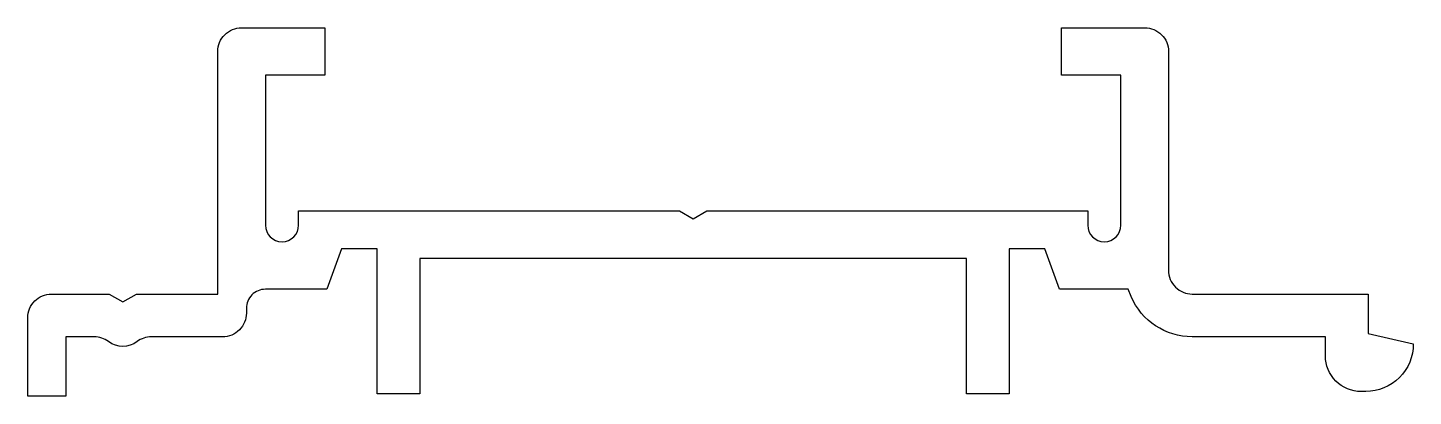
# Model space of a CAD drawing. Header units: millimetres. Extents: x -60.5 to -2.2, y -4.5 to 11.
import ezdxf

# ---------------------------------------------------------------- set-up
doc = ezdxf.new("R2010")
doc.units = ezdxf.units.MM

msp = doc.modelspace()

# ---------------------------------------------------------------- linework, layer by layer
msp.add_lwpolyline([(-49.1, 3.3), (-33.073, 3.3), (-32.5, 2.969), (-31.927, 3.3), (-15.9, 3.3), (-15.9, 2.7, 1), (-14.5, 2.7), (-14.5, 9), (-17, 9), (-17, 11), (-13.5, 11, -0.414214), (-12.5, 10), (-12.5, 0.8, 0.414214), (-11.5, -0.2), (-4.1, -0.2), (-4.1, -1.864), (-2.2, -2.3, -0.414214), (-4.2, -4.3), (-4.4, -4.3, -0.414214), (-5.9, -2.8), (-5.9, -2), (-11.5, -2, -0.300015), (-14.074, -0.303), (-14.203, 0), (-17.081, 0), (-17.7, 1.7), (-19.2, 1.7), (-19.2, -4.4), (-21, -4.4), (-21, 1.3), (-44, 1.3), (-44, -4.4), (-45.8, -4.4), (-45.8, 1.7), (-47.3, 1.7), (-47.919, 0), (-50.5, 0, 0.414214), (-51.3, -0.8), (-51.3, -1, -0.414214), (-52.3, -2), (-55.3, -2, 0.162278), (-55.9, -2.2, -0.333333), (-57.1, -2.2, 0.162278), (-57.7, -2), (-58.9, -2), (-58.9, -4.5), (-60.5, -4.5), (-60.5, -1.2, -0.414214), (-59.5, -0.2), (-57.073, -0.2), (-56.5, -0.531), (-55.927, -0.2), (-52.5, -0.2), (-52.5, 10, -0.414214), (-51.5, 11), (-48, 11), (-48, 9), (-50.5, 9), (-50.5, 2.7, 1), (-49.1, 2.7), (-49.1, 3.3, -0.414214)], format="xyb", close=True)

doc.saveas('drawing.dxf')
